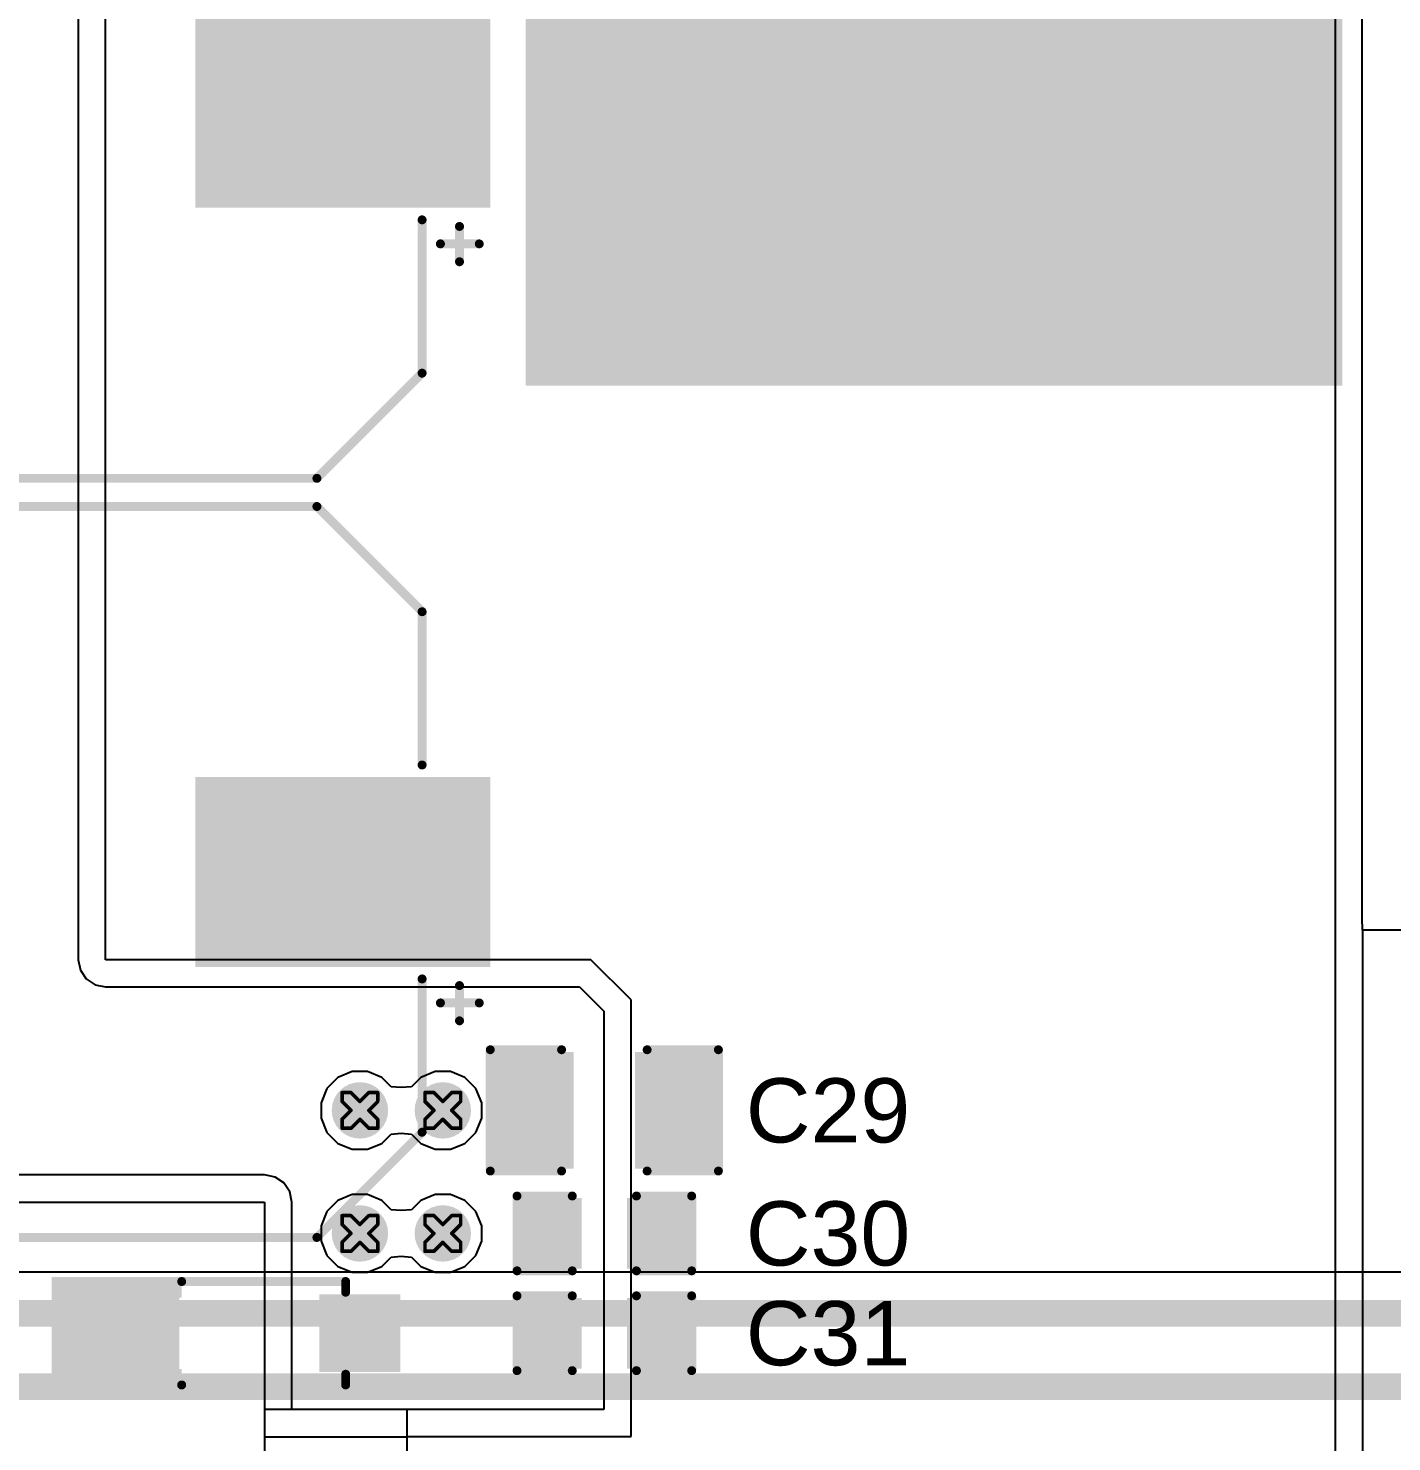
# Model space of a CAD drawing. Header units: inches. Extents: x 0 to 5379, y 0 to 5429.
# Drawn here: x 90.61 to 110.04, y 30.15 to 50.29 of the extents above; entities that cross this region are included whole.
import ezdxf

# ---------------------------------------------------------------- set-up
doc = ezdxf.new("R2010")
doc.units = ezdxf.units.IN
for name, color, linetype in [('Bottom Layer', 5, 'Continuous'), ('Bottom Solder', 6, 'Continuous'), ('Drill Drawing', 1, 'Continuous'), ('GND01', 16, 'Continuous'), ('GND02', 76, 'Continuous'), ('PWR', 156, 'Continuous'), ('SIG 01', 90, 'Continuous'), ('Top Layer', 1, 'Continuous'), ('Top Overlay', 2, 'Continuous'), ('Top Paste', 8, 'Continuous'), ('Top Solder', 216, 'Continuous'), ('Via Holes', 16, 'Continuous')]:
    doc.layers.add(name, color=color, linetype=linetype)
doc.styles.add('Arial', font='', dxfattribs={"height": 0.2})
doc.styles.get('Arial').set_extended_font_data('Arial')

# ---------------------------------------------------------------- blocks, each defined once
blk = doc.blocks.new('UCD_220_F_10__D___44')
at = {"layer": 'Top Layer'}
for points in [[(-6, 1.25), (-2, 1.25), (-2, -1.25), (-6, -1.25)], [(2, 1.25), (6, 1.25), (6, -1.25), (2, -1.25)]]:
    blk.add_hatch(color=1, dxfattribs=at).paths.add_polyline_path(points)
at = {"layer": 'Top Paste'}
for points in [[(-6, 1.25), (-2, 1.25), (-2, -1.25), (-6, -1.25)], [(2, 1.25), (6, 1.25), (6, -1.25), (2, -1.25)]]:
    blk.add_hatch(color=8, dxfattribs=at).paths.add_polyline_path(points)
at = {"layer": 'Top Solder'}
for points in [[(-6.102, 1.352), (-1.898, 1.352), (-1.898, -1.352), (-6.102, -1.352)], [(1.898, 1.352), (6.102, 1.352), (6.102, -1.352), (1.898, -1.352)]]:
    blk.add_hatch(color=216, dxfattribs=at).paths.add_polyline_path(points)
at = {"layer": 'Top Overlay'}
for points in [[(-3.632, 5.207, 0.127, 0.127, 0), (-5.131, 3.708, 0.127, 0.127, 0)], [(5.131, 5.207, 0.127, 0.127, 0), (-3.632, 5.207, 0.127, 0.127, 0)], [(5.131, 5.207, 0.127, 0.127, 0), (5.131, 1.499, 0.127, 0.127, 0)], [(-5.131, 3.708, 0.127, 0.127, 0), (-5.131, 1.524, 0.127, 0.127, 0)], [(-5.664, 2.121, 0.127, 0.127, 0), (-5.664, 1.618, 0.127, 0.127, 0)], [(-5.392, 1.866, 0.127, 0.127, 0), (-5.946, 1.866, 0.127, 0.127, 0)], [(-5.131, -1.524, 0.127, 0.127, 0), (-5.131, -3.708, 0.127, 0.127, 0)], [(5.131, -1.499, 0.127, 0.127, 0), (5.131, -5.207, 0.127, 0.127, 0)], [(-3.632, -5.207, 0.127, 0.127, 0), (-5.131, -3.708, 0.127, 0.127, 0)], [(5.131, -5.207, 0.127, 0.127, 0), (-3.632, -5.207, 0.127, 0.127, 0)]]:
    blk.add_lwpolyline(points, format="xyseb", dxfattribs=at)
for points in [[(-3.664, 5.207, 0.0635, 0.0635, 1), (-3.6, 5.207, 0.0635, 0.0635, 1)], [(-3.664, 5.207, 0.0635, 0.0635, 1), (-3.6, 5.207, 0.0635, 0.0635, 1)], [(5.099, 5.207, 0.0635, 0.0635, 1), (5.163, 5.207, 0.0635, 0.0635, 1)], [(5.099, 5.207, 0.0635, 0.0635, 1), (5.163, 5.207, 0.0635, 0.0635, 1)], [(-5.163, 3.708, 0.0635, 0.0635, 1), (-5.099, 3.708, 0.0635, 0.0635, 1)], [(-5.163, 3.708, 0.0635, 0.0635, 1), (-5.099, 3.708, 0.0635, 0.0635, 1)], [(-5.696, 2.121, 0.0635, 0.0635, 1), (-5.632, 2.121, 0.0635, 0.0635, 1)], [(-5.977, 1.866, 0.0635, 0.0635, 1), (-5.914, 1.866, 0.0635, 0.0635, 1)], [(-5.424, 1.866, 0.0635, 0.0635, 1), (-5.36, 1.866, 0.0635, 0.0635, 1)], [(-5.696, 1.618, 0.0635, 0.0635, 1), (-5.632, 1.618, 0.0635, 0.0635, 1)], [(-5.163, 1.524, 0.0635, 0.0635, 1), (-5.099, 1.524, 0.0635, 0.0635, 1)], [(5.099, 1.499, 0.0635, 0.0635, 1), (5.163, 1.499, 0.0635, 0.0635, 1)], [(-5.163, -1.524, 0.0635, 0.0635, 1), (-5.099, -1.524, 0.0635, 0.0635, 1)], [(5.099, -1.499, 0.0635, 0.0635, 1), (5.163, -1.499, 0.0635, 0.0635, 1)], [(-5.163, -3.708, 0.0635, 0.0635, 1), (-5.099, -3.708, 0.0635, 0.0635, 1)], [(-5.163, -3.708, 0.0635, 0.0635, 1), (-5.099, -3.708, 0.0635, 0.0635, 1)], [(-3.664, -5.207, 0.0635, 0.0635, 1), (-3.6, -5.207, 0.0635, 0.0635, 1)], [(-3.664, -5.207, 0.0635, 0.0635, 1), (-3.6, -5.207, 0.0635, 0.0635, 1)], [(5.099, -5.207, 0.0635, 0.0635, 1), (5.163, -5.207, 0.0635, 0.0635, 1)], [(5.099, -5.207, 0.0635, 0.0635, 1), (5.163, -5.207, 0.0635, 0.0635, 1)]]:
    blk.add_lwpolyline(points, format="xyseb", close=True, dxfattribs=at)
blk = doc.blocks.new('SOD_123_45')
at = {"layer": 'Top Layer'}
for points in [[(-1.1, 0.45), (-1.1, -0.45), (-2.05, -0.45), (-2.05, 0.45)], [(2.05, 0.45), (2.05, -0.45), (1.1, -0.45), (1.1, 0.45)]]:
    blk.add_hatch(color=1, dxfattribs=at).paths.add_polyline_path(points)
at = {"layer": 'Top Overlay'}
for points in [[(0.965, 0.508), (2.819, 0.508), (2.819, 0.8), (0.965, 0.8)], [(2.12, -0.785), (2.819, -0.785), (2.819, 0.79), (2.12, 0.79)], [(0.965, -0.8), (2.819, -0.8), (2.819, -0.508), (0.965, -0.508)]]:
    blk.add_hatch(color=2, dxfattribs=at).paths.add_polyline_path(points)
at = {"layer": 'Top Paste'}
for points in [[(-1.1, 0.45), (-1.1, -0.45), (-2.05, -0.45), (-2.05, 0.45)], [(2.05, 0.45), (2.05, -0.45), (1.1, -0.45), (1.1, 0.45)]]:
    blk.add_hatch(color=8, dxfattribs=at).paths.add_polyline_path(points)
at = {"layer": 'Top Solder'}
for points in [[(-0.998, 0.552), (-0.998, -0.552), (-2.152, -0.552), (-2.152, 0.552)], [(2.152, 0.552), (2.152, -0.552), (0.998, -0.552), (0.998, 0.552)]]:
    blk.add_hatch(color=216, dxfattribs=at).paths.add_polyline_path(points)
at = {"layer": 'Top Overlay'}
for points in [[(-1.372, 0.737, 0.127, 0.127, 0), (-1.372, 0.584, 0.127, 0.127, 0)], [(0.965, 0.737, 0.127, 0.127, 0), (-1.372, 0.737, 0.127, 0.127, 0)], [(-1.372, -0.584, 0.127, 0.127, 0), (-1.372, -0.737, 0.127, 0.127, 0)], [(0.965, -0.737, 0.127, 0.127, 0), (-1.372, -0.737, 0.127, 0.127, 0)]]:
    blk.add_lwpolyline(points, format="xyseb", dxfattribs=at)
for points in [[(-1.403, 0.737, 0.0635, 0.0635, 1), (-1.34, 0.737, 0.0635, 0.0635, 1)], [(-1.403, 0.737, 0.0635, 0.0635, 1), (-1.34, 0.737, 0.0635, 0.0635, 1)], [(-1.403, 0.584, 0.0635, 0.0635, 1), (-1.34, 0.584, 0.0635, 0.0635, 1)], [(0.933, 0.737, 0.0635, 0.0635, 1), (0.997, 0.737, 0.0635, 0.0635, 1)], [(-1.403, -0.584, 0.0635, 0.0635, 1), (-1.34, -0.584, 0.0635, 0.0635, 1)], [(-1.403, -0.737, 0.0635, 0.0635, 1), (-1.34, -0.737, 0.0635, 0.0635, 1)], [(-1.403, -0.737, 0.0635, 0.0635, 1), (-1.34, -0.737, 0.0635, 0.0635, 1)], [(0.933, -0.737, 0.0635, 0.0635, 1), (0.997, -0.737, 0.0635, 0.0635, 1)]]:
    blk.add_lwpolyline(points, format="xyseb", close=True, dxfattribs=at)
blk = doc.blocks.new('TO_263_50')
at = {"layer": 'Top Layer'}
for points in [[(-5.715, 9.78), (5.715, 9.78), (5.715, 0.89), (-5.715, 0.89)], [(-3.58, -3.43), (-1.5, -3.43), (-1.5, -7.24), (-3.58, -7.24)], [(1.5, -3.43), (3.58, -3.43), (3.58, -7.24), (1.5, -7.24)]]:
    blk.add_hatch(color=1, dxfattribs=at).paths.add_polyline_path(points)
at = {"layer": 'Top Paste'}
for points in [[(-5.715, 9.78), (5.715, 9.78), (5.715, 0.89), (-5.715, 0.89)], [(-3.58, -3.43), (-1.5, -3.43), (-1.5, -7.24), (-3.58, -7.24)], [(1.5, -3.43), (3.58, -3.43), (3.58, -7.24), (1.5, -7.24)]]:
    blk.add_hatch(color=8, dxfattribs=at).paths.add_polyline_path(points)
at = {"layer": 'Top Solder'}
for points in [[(-5.817, 9.882), (5.817, 9.882), (5.817, 0.788), (-5.817, 0.788)], [(-3.682, -3.328), (-1.398, -3.328), (-1.398, -7.342), (-3.682, -7.342)], [(1.398, -3.328), (3.682, -3.328), (3.682, -7.342), (1.398, -7.342)]]:
    blk.add_hatch(color=216, dxfattribs=at).paths.add_polyline_path(points)
at = {"layer": 'Top Overlay'}
for points in [[(-5.207, 0.508, 0.254, 0.254, 0), (-5.207, -1.626, 0.254, 0.254, 0)], [(5.105, 0.508, 0.254, 0.254, 0), (5.105, -1.626, 0.254, 0.254, 0)], [(5.105, -1.626, 0.254, 0.254, 0), (-5.207, -1.626, 0.254, 0.254, 0)], [(-3.835, -5.334, 0.254, 0.254, 0), (-3.962, -5.207, 0.254, 0.254, 0)], [(-3.962, -5.207, 0.254, 0.254, 0), (-3.962, -5.461, 0.254, 0.254, 0)], [(-3.835, -5.334, 0.254, 0.254, 0), (-3.962, -5.461, 0.254, 0.254, 0)]]:
    blk.add_lwpolyline(points, format="xyseb", dxfattribs=at)
for points in [[(-5.27, 0.508, 0.127, 0.127, 1), (-5.144, 0.508, 0.127, 0.127, 1)], [(5.042, 0.508, 0.127, 0.127, 1), (5.169, 0.508, 0.127, 0.127, 1)], [(-5.27, -1.626, 0.127, 0.127, 1), (-5.144, -1.626, 0.127, 0.127, 1)], [(-5.27, -1.626, 0.127, 0.127, 1), (-5.144, -1.626, 0.127, 0.127, 1)], [(5.042, -1.626, 0.127, 0.127, 1), (5.169, -1.626, 0.127, 0.127, 1)], [(5.042, -1.626, 0.127, 0.127, 1), (5.169, -1.626, 0.127, 0.127, 1)], [(-4.026, -5.207, 0.127, 0.127, 1), (-3.899, -5.207, 0.127, 0.127, 1)], [(-4.026, -5.207, 0.127, 0.127, 1), (-3.899, -5.207, 0.127, 0.127, 1)], [(-3.899, -5.334, 0.127, 0.127, 1), (-3.772, -5.334, 0.127, 0.127, 1)], [(-3.899, -5.334, 0.127, 0.127, 1), (-3.772, -5.334, 0.127, 0.127, 1)], [(-4.026, -5.461, 0.127, 0.127, 1), (-3.899, -5.461, 0.127, 0.127, 1)], [(-4.026, -5.461, 0.127, 0.127, 1), (-3.899, -5.461, 0.127, 0.127, 1)]]:
    blk.add_lwpolyline(points, format="xyseb", close=True, dxfattribs=at)
blk = doc.blocks.new('C___0603_54')
at = {"layer": 'Top Layer'}
for points in [[(-0.381, 0.445), (-0.381, -0.445), (-1.143, -0.445), (-1.143, 0.445)], [(1.143, 0.445), (1.143, -0.445), (0.381, -0.445), (0.381, 0.445)]]:
    blk.add_hatch(color=1, dxfattribs=at).paths.add_polyline_path(points)
at = {"layer": 'Top Paste'}
for points in [[(-0.381, 0.445), (-0.381, -0.445), (-1.143, -0.445), (-1.143, 0.445)], [(1.143, 0.445), (1.143, -0.445), (0.381, -0.445), (0.381, 0.445)]]:
    blk.add_hatch(color=8, dxfattribs=at).paths.add_polyline_path(points)
at = {"layer": 'Top Solder'}
for points in [[(-0.321, 0.504), (-0.321, -0.504), (-1.203, -0.504), (-1.203, 0.504)], [(1.203, 0.504), (1.203, -0.504), (0.321, -0.504), (0.321, 0.504)]]:
    blk.add_hatch(color=216, dxfattribs=at).paths.add_polyline_path(points)
at = {"layer": 'Top Overlay'}
for points in [[(-1.245, -0.533, 0.127, 0.127, 0), (-1.245, 0.533, 0.127, 0.127, 0)], [(-1.245, 0.533, 0.127, 0.127, 0), (-0.457, 0.533, 0.127, 0.127, 0)], [(0.457, 0.533, 0.127, 0.127, 0), (1.245, 0.533, 0.127, 0.127, 0)], [(1.245, -0.533, 0.127, 0.127, 0), (1.245, 0.533, 0.127, 0.127, 0)], [(-1.245, -0.533, 0.127, 0.127, 0), (-0.457, -0.533, 0.127, 0.127, 0)], [(0.457, -0.533, 0.127, 0.127, 0), (1.245, -0.533, 0.127, 0.127, 0)]]:
    blk.add_lwpolyline(points, format="xyseb", dxfattribs=at)
for points in [[(-1.276, 0.533, 0.0635, 0.0635, 1), (-1.213, 0.533, 0.0635, 0.0635, 1)], [(-1.276, 0.533, 0.0635, 0.0635, 1), (-1.213, 0.533, 0.0635, 0.0635, 1)], [(-0.489, 0.533, 0.0635, 0.0635, 1), (-0.425, 0.533, 0.0635, 0.0635, 1)], [(0.425, 0.533, 0.0635, 0.0635, 1), (0.489, 0.533, 0.0635, 0.0635, 1)], [(1.213, 0.533, 0.0635, 0.0635, 1), (1.276, 0.533, 0.0635, 0.0635, 1)], [(1.213, 0.533, 0.0635, 0.0635, 1), (1.276, 0.533, 0.0635, 0.0635, 1)], [(-1.276, -0.533, 0.0635, 0.0635, 1), (-1.213, -0.533, 0.0635, 0.0635, 1)], [(-1.276, -0.533, 0.0635, 0.0635, 1), (-1.213, -0.533, 0.0635, 0.0635, 1)], [(-0.489, -0.533, 0.0635, 0.0635, 1), (-0.425, -0.533, 0.0635, 0.0635, 1)], [(0.425, -0.533, 0.0635, 0.0635, 1), (0.489, -0.533, 0.0635, 0.0635, 1)], [(1.213, -0.533, 0.0635, 0.0635, 1), (1.276, -0.533, 0.0635, 0.0635, 1)], [(1.213, -0.533, 0.0635, 0.0635, 1), (1.276, -0.533, 0.0635, 0.0635, 1)]]:
    blk.add_lwpolyline(points, format="xyseb", close=True, dxfattribs=at)
blk = doc.blocks.new('C___0603_55')
at = {"layer": 'Top Layer'}
for points in [[(-0.381, 0.445), (-0.381, -0.445), (-1.143, -0.445), (-1.143, 0.445)], [(1.143, 0.445), (1.143, -0.445), (0.381, -0.445), (0.381, 0.445)]]:
    blk.add_hatch(color=1, dxfattribs=at).paths.add_polyline_path(points)
at = {"layer": 'Top Paste'}
for points in [[(-0.381, 0.445), (-0.381, -0.445), (-1.143, -0.445), (-1.143, 0.445)], [(1.143, 0.445), (1.143, -0.445), (0.381, -0.445), (0.381, 0.445)]]:
    blk.add_hatch(color=8, dxfattribs=at).paths.add_polyline_path(points)
at = {"layer": 'Top Solder'}
for points in [[(-0.321, 0.504), (-0.321, -0.504), (-1.203, -0.504), (-1.203, 0.504)], [(1.203, 0.504), (1.203, -0.504), (0.321, -0.504), (0.321, 0.504)]]:
    blk.add_hatch(color=216, dxfattribs=at).paths.add_polyline_path(points)
at = {"layer": 'Top Overlay'}
for points in [[(-1.245, -0.533, 0.127, 0.127, 0), (-1.245, 0.533, 0.127, 0.127, 0)], [(-1.245, 0.533, 0.127, 0.127, 0), (-0.457, 0.533, 0.127, 0.127, 0)], [(0.457, 0.533, 0.127, 0.127, 0), (1.245, 0.533, 0.127, 0.127, 0)], [(1.245, -0.533, 0.127, 0.127, 0), (1.245, 0.533, 0.127, 0.127, 0)], [(-1.245, -0.533, 0.127, 0.127, 0), (-0.457, -0.533, 0.127, 0.127, 0)], [(0.457, -0.533, 0.127, 0.127, 0), (1.245, -0.533, 0.127, 0.127, 0)]]:
    blk.add_lwpolyline(points, format="xyseb", dxfattribs=at)
for points in [[(-1.276, 0.533, 0.0635, 0.0635, 1), (-1.213, 0.533, 0.0635, 0.0635, 1)], [(-1.276, 0.533, 0.0635, 0.0635, 1), (-1.213, 0.533, 0.0635, 0.0635, 1)], [(-0.489, 0.533, 0.0635, 0.0635, 1), (-0.425, 0.533, 0.0635, 0.0635, 1)], [(0.425, 0.533, 0.0635, 0.0635, 1), (0.489, 0.533, 0.0635, 0.0635, 1)], [(1.213, 0.533, 0.0635, 0.0635, 1), (1.276, 0.533, 0.0635, 0.0635, 1)], [(1.213, 0.533, 0.0635, 0.0635, 1), (1.276, 0.533, 0.0635, 0.0635, 1)], [(-1.276, -0.533, 0.0635, 0.0635, 1), (-1.213, -0.533, 0.0635, 0.0635, 1)], [(-1.276, -0.533, 0.0635, 0.0635, 1), (-1.213, -0.533, 0.0635, 0.0635, 1)], [(-0.489, -0.533, 0.0635, 0.0635, 1), (-0.425, -0.533, 0.0635, 0.0635, 1)], [(0.425, -0.533, 0.0635, 0.0635, 1), (0.489, -0.533, 0.0635, 0.0635, 1)], [(1.213, -0.533, 0.0635, 0.0635, 1), (1.276, -0.533, 0.0635, 0.0635, 1)], [(1.213, -0.533, 0.0635, 0.0635, 1), (1.276, -0.533, 0.0635, 0.0635, 1)]]:
    blk.add_lwpolyline(points, format="xyseb", close=True, dxfattribs=at)
blk = doc.blocks.new('C___0805_56')
at = {"layer": 'Top Layer'}
for points in [[(-1.524, 0.762), (-0.508, 0.762), (-0.508, -0.762), (-1.524, -0.762)], [(0.508, 0.762), (1.524, 0.762), (1.524, -0.762), (0.508, -0.762)]]:
    blk.add_hatch(color=1, dxfattribs=at).paths.add_polyline_path(points)
at = {"layer": 'Top Paste'}
for points in [[(-1.524, 0.762), (-0.508, 0.762), (-0.508, -0.762), (-1.524, -0.762)], [(0.508, 0.762), (1.524, 0.762), (1.524, -0.762), (0.508, -0.762)]]:
    blk.add_hatch(color=8, dxfattribs=at).paths.add_polyline_path(points)
at = {"layer": 'Top Solder'}
for points in [[(-1.594, 0.832), (-0.438, 0.832), (-0.438, -0.832), (-1.594, -0.832)], [(0.438, 0.832), (1.594, 0.832), (1.594, -0.832), (0.438, -0.832)]]:
    blk.add_hatch(color=216, dxfattribs=at).paths.add_polyline_path(points)
at = {"layer": 'Top Overlay'}
for points in [[(-1.626, 0.864, 0.127, 0.127, 0), (-0.61, 0.864, 0.127, 0.127, 0)], [(-1.626, -0.864, 0.127, 0.127, 0), (-1.626, 0.864, 0.127, 0.127, 0)], [(0.61, 0.864, 0.127, 0.127, 0), (1.626, 0.864, 0.127, 0.127, 0)], [(1.626, -0.864, 0.127, 0.127, 0), (1.626, 0.864, 0.127, 0.127, 0)], [(-1.626, -0.864, 0.127, 0.127, 0), (-0.61, -0.864, 0.127, 0.127, 0)], [(0.61, -0.864, 0.127, 0.127, 0), (1.626, -0.864, 0.127, 0.127, 0)]]:
    blk.add_lwpolyline(points, format="xyseb", dxfattribs=at)
for points in [[(-1.657, 0.864, 0.0635, 0.0635, 1), (-1.594, 0.864, 0.0635, 0.0635, 1)], [(-1.657, 0.864, 0.0635, 0.0635, 1), (-1.594, 0.864, 0.0635, 0.0635, 1)], [(-0.641, 0.864, 0.0635, 0.0635, 1), (-0.578, 0.864, 0.0635, 0.0635, 1)], [(0.578, 0.864, 0.0635, 0.0635, 1), (0.641, 0.864, 0.0635, 0.0635, 1)], [(1.594, 0.864, 0.0635, 0.0635, 1), (1.657, 0.864, 0.0635, 0.0635, 1)], [(1.594, 0.864, 0.0635, 0.0635, 1), (1.657, 0.864, 0.0635, 0.0635, 1)], [(-1.657, -0.864, 0.0635, 0.0635, 1), (-1.594, -0.864, 0.0635, 0.0635, 1)], [(-1.657, -0.864, 0.0635, 0.0635, 1), (-1.594, -0.864, 0.0635, 0.0635, 1)], [(-0.641, -0.864, 0.0635, 0.0635, 1), (-0.578, -0.864, 0.0635, 0.0635, 1)], [(0.578, -0.864, 0.0635, 0.0635, 1), (0.641, -0.864, 0.0635, 0.0635, 1)], [(1.594, -0.864, 0.0635, 0.0635, 1), (1.657, -0.864, 0.0635, 0.0635, 1)], [(1.594, -0.864, 0.0635, 0.0635, 1), (1.657, -0.864, 0.0635, 0.0635, 1)]]:
    blk.add_lwpolyline(points, format="xyseb", close=True, dxfattribs=at)
blk = doc.blocks.new('UCD_220_F_10__D___59')
at = {"layer": 'Top Layer'}
for points in [[(-6, 1.25), (-2, 1.25), (-2, -1.25), (-6, -1.25)], [(2, 1.25), (6, 1.25), (6, -1.25), (2, -1.25)]]:
    blk.add_hatch(color=1, dxfattribs=at).paths.add_polyline_path(points)
at = {"layer": 'Top Paste'}
for points in [[(-6, 1.25), (-2, 1.25), (-2, -1.25), (-6, -1.25)], [(2, 1.25), (6, 1.25), (6, -1.25), (2, -1.25)]]:
    blk.add_hatch(color=8, dxfattribs=at).paths.add_polyline_path(points)
at = {"layer": 'Top Solder'}
for points in [[(-6.102, 1.352), (-1.898, 1.352), (-1.898, -1.352), (-6.102, -1.352)], [(1.898, 1.352), (6.102, 1.352), (6.102, -1.352), (1.898, -1.352)]]:
    blk.add_hatch(color=216, dxfattribs=at).paths.add_polyline_path(points)
at = {"layer": 'Top Overlay'}
for points in [[(-3.632, 5.207, 0.127, 0.127, 0), (-5.131, 3.708, 0.127, 0.127, 0)], [(5.131, 5.207, 0.127, 0.127, 0), (-3.632, 5.207, 0.127, 0.127, 0)], [(5.131, 5.207, 0.127, 0.127, 0), (5.131, 1.499, 0.127, 0.127, 0)], [(-5.131, 3.708, 0.127, 0.127, 0), (-5.131, 1.524, 0.127, 0.127, 0)], [(-5.664, 2.121, 0.127, 0.127, 0), (-5.664, 1.618, 0.127, 0.127, 0)], [(-5.392, 1.866, 0.127, 0.127, 0), (-5.946, 1.866, 0.127, 0.127, 0)], [(-5.131, -1.524, 0.127, 0.127, 0), (-5.131, -3.708, 0.127, 0.127, 0)], [(5.131, -1.499, 0.127, 0.127, 0), (5.131, -5.207, 0.127, 0.127, 0)], [(-3.632, -5.207, 0.127, 0.127, 0), (-5.131, -3.708, 0.127, 0.127, 0)], [(5.131, -5.207, 0.127, 0.127, 0), (-3.632, -5.207, 0.127, 0.127, 0)]]:
    blk.add_lwpolyline(points, format="xyseb", dxfattribs=at)
for points in [[(-3.664, 5.207, 0.0635, 0.0635, 1), (-3.6, 5.207, 0.0635, 0.0635, 1)], [(-3.664, 5.207, 0.0635, 0.0635, 1), (-3.6, 5.207, 0.0635, 0.0635, 1)], [(5.099, 5.207, 0.0635, 0.0635, 1), (5.163, 5.207, 0.0635, 0.0635, 1)], [(5.099, 5.207, 0.0635, 0.0635, 1), (5.163, 5.207, 0.0635, 0.0635, 1)], [(-5.163, 3.708, 0.0635, 0.0635, 1), (-5.099, 3.708, 0.0635, 0.0635, 1)], [(-5.163, 3.708, 0.0635, 0.0635, 1), (-5.099, 3.708, 0.0635, 0.0635, 1)], [(-5.696, 2.121, 0.0635, 0.0635, 1), (-5.632, 2.121, 0.0635, 0.0635, 1)], [(-5.977, 1.866, 0.0635, 0.0635, 1), (-5.914, 1.866, 0.0635, 0.0635, 1)], [(-5.424, 1.866, 0.0635, 0.0635, 1), (-5.36, 1.866, 0.0635, 0.0635, 1)], [(-5.696, 1.618, 0.0635, 0.0635, 1), (-5.632, 1.618, 0.0635, 0.0635, 1)], [(-5.163, 1.524, 0.0635, 0.0635, 1), (-5.099, 1.524, 0.0635, 0.0635, 1)], [(5.099, 1.499, 0.0635, 0.0635, 1), (5.163, 1.499, 0.0635, 0.0635, 1)], [(-5.163, -1.524, 0.0635, 0.0635, 1), (-5.099, -1.524, 0.0635, 0.0635, 1)], [(5.099, -1.499, 0.0635, 0.0635, 1), (5.163, -1.499, 0.0635, 0.0635, 1)], [(-5.163, -3.708, 0.0635, 0.0635, 1), (-5.099, -3.708, 0.0635, 0.0635, 1)], [(-5.163, -3.708, 0.0635, 0.0635, 1), (-5.099, -3.708, 0.0635, 0.0635, 1)], [(-3.664, -5.207, 0.0635, 0.0635, 1), (-3.6, -5.207, 0.0635, 0.0635, 1)], [(-3.664, -5.207, 0.0635, 0.0635, 1), (-3.6, -5.207, 0.0635, 0.0635, 1)], [(5.099, -5.207, 0.0635, 0.0635, 1), (5.163, -5.207, 0.0635, 0.0635, 1)], [(5.099, -5.207, 0.0635, 0.0635, 1), (5.163, -5.207, 0.0635, 0.0635, 1)]]:
    blk.add_lwpolyline(points, format="xyseb", close=True, dxfattribs=at)

msp = doc.modelspace()

# ---------------------------------------------------------------- hatches: boundary and pattern name
at = {"layer": 'Bottom Layer'}
h = msp.add_hatch(color=5, dxfattribs=at)
edge = h.paths.add_edge_path()
edge.add_arc((95.339, 34.874), 0.3, 0, 360)
h = msp.add_hatch(color=5, dxfattribs=at)
edge = h.paths.add_edge_path()
edge.add_arc((96.52, 34.874), 0.3, 0, 360)
h = msp.add_hatch(color=5, dxfattribs=at)
edge = h.paths.add_edge_path()
edge.add_arc((95.339, 33.121), 0.3, 0, 360)
h = msp.add_hatch(color=5, dxfattribs=at)
edge = h.paths.add_edge_path()
edge.add_arc((96.52, 33.121), 0.3, 0, 360)
at = {"layer": 'Bottom Solder'}
h = msp.add_hatch(color=6, dxfattribs=at)
edge = h.paths.add_edge_path()
edge.add_arc((95.339, 34.874), 0.402, 0, 360)
h = msp.add_hatch(color=6, dxfattribs=at)
edge = h.paths.add_edge_path()
edge.add_arc((96.52, 34.874), 0.402, 0, 360)
h = msp.add_hatch(color=6, dxfattribs=at)
edge = h.paths.add_edge_path()
edge.add_arc((95.339, 33.121), 0.402, 0, 360)
h = msp.add_hatch(color=6, dxfattribs=at)
edge = h.paths.add_edge_path()
edge.add_arc((96.52, 33.121), 0.402, 0, 360)
at = {"layer": 'GND01'}
h = msp.add_hatch(color=16, dxfattribs=at)
edge = h.paths.add_edge_path()
edge.add_arc((95.339, 34.874), 0.3, 0, 360)
h = msp.add_hatch(color=16, dxfattribs=at)
edge = h.paths.add_edge_path()
edge.add_arc((96.52, 34.874), 0.3, 0, 360)
h = msp.add_hatch(color=16, dxfattribs=at)
edge = h.paths.add_edge_path()
edge.add_arc((95.339, 33.121), 0.3, 0, 360)
h = msp.add_hatch(color=16, dxfattribs=at)
edge = h.paths.add_edge_path()
edge.add_arc((96.52, 33.121), 0.3, 0, 360)
at = {"layer": 'GND02'}
h = msp.add_hatch(color=76, dxfattribs=at)
edge = h.paths.add_edge_path()
edge.add_arc((95.339, 34.874), 0.3, 0, 360)
h = msp.add_hatch(color=76, dxfattribs=at)
edge = h.paths.add_edge_path()
edge.add_arc((96.52, 34.874), 0.3, 0, 360)
h = msp.add_hatch(color=76, dxfattribs=at)
edge = h.paths.add_edge_path()
edge.add_arc((95.339, 33.121), 0.3, 0, 360)
h = msp.add_hatch(color=76, dxfattribs=at)
edge = h.paths.add_edge_path()
edge.add_arc((96.52, 33.121), 0.3, 0, 360)
at = {"layer": 'PWR'}
h = msp.add_hatch(color=156, dxfattribs=at)
edge = h.paths.add_edge_path()
edge.add_arc((95.339, 34.874), 0.3, 0, 360)
h = msp.add_hatch(color=156, dxfattribs=at)
edge = h.paths.add_edge_path()
edge.add_arc((96.52, 34.874), 0.3, 0, 360)
h = msp.add_hatch(color=156, dxfattribs=at)
edge = h.paths.add_edge_path()
edge.add_arc((95.339, 33.121), 0.3, 0, 360)
h = msp.add_hatch(color=156, dxfattribs=at)
edge = h.paths.add_edge_path()
edge.add_arc((96.52, 33.121), 0.3, 0, 360)
at = {"layer": 'SIG 01'}
h = msp.add_hatch(color=90, dxfattribs=at)
edge = h.paths.add_edge_path()
edge.add_arc((95.339, 34.874), 0.3, 0, 360)
h = msp.add_hatch(color=90, dxfattribs=at)
edge = h.paths.add_edge_path()
edge.add_arc((96.52, 34.874), 0.3, 0, 360)
h = msp.add_hatch(color=90, dxfattribs=at)
edge = h.paths.add_edge_path()
edge.add_arc((95.339, 33.121), 0.3, 0, 360)
h = msp.add_hatch(color=90, dxfattribs=at)
edge = h.paths.add_edge_path()
edge.add_arc((96.52, 33.121), 0.3, 0, 360)
at = {"layer": 'Top Layer'}
h = msp.add_hatch(color=1, dxfattribs=at)
edge = h.paths.add_edge_path()
edge.add_arc((95.339, 34.874), 0.3, 0, 360)
h = msp.add_hatch(color=1, dxfattribs=at)
edge = h.paths.add_edge_path()
edge.add_arc((96.52, 34.874), 0.3, 0, 360)
h = msp.add_hatch(color=1, dxfattribs=at)
edge = h.paths.add_edge_path()
edge.add_arc((95.339, 33.121), 0.3, 0, 360)
h = msp.add_hatch(color=1, dxfattribs=at)
edge = h.paths.add_edge_path()
edge.add_arc((96.52, 33.121), 0.3, 0, 360)
at = {"layer": 'Top Solder'}
h = msp.add_hatch(color=216, dxfattribs=at)
edge = h.paths.add_edge_path()
edge.add_arc((95.339, 34.874), 0.402, 0, 360)
h = msp.add_hatch(color=216, dxfattribs=at)
edge = h.paths.add_edge_path()
edge.add_arc((96.52, 34.874), 0.402, 0, 360)
h = msp.add_hatch(color=216, dxfattribs=at)
edge = h.paths.add_edge_path()
edge.add_arc((95.339, 33.121), 0.402, 0, 360)
h = msp.add_hatch(color=216, dxfattribs=at)
edge = h.paths.add_edge_path()
edge.add_arc((96.52, 33.121), 0.402, 0, 360)
at = {"layer": 'Via Holes'}
h = msp.add_hatch(color=7, dxfattribs=at)
edge = h.paths.add_edge_path()
edge.add_arc((95.339, 34.874), 0.15, 0, 360)
h = msp.add_hatch(color=7, dxfattribs=at)
edge = h.paths.add_edge_path()
edge.add_arc((96.52, 34.874), 0.15, 0, 360)
h = msp.add_hatch(color=7, dxfattribs=at)
edge = h.paths.add_edge_path()
edge.add_arc((95.339, 33.121), 0.15, 0, 360)
h = msp.add_hatch(color=7, dxfattribs=at)
edge = h.paths.add_edge_path()
edge.add_arc((96.52, 33.121), 0.15, 0, 360)

# ---------------------------------------------------------------- linework, layer by layer
at = {"layer": 'Drill Drawing'}
for points in [[(95.085, 35.001, 0.0508, 0.0508, 0), (95.085, 35.128, 0.0508, 0.0508, 0)], [(95.085, 35.128, 0.0508, 0.0508, 0), (95.212, 35.128, 0.0508, 0.0508, 0)], [(95.212, 35.128, 0.0508, 0.0508, 0), (95.339, 35.001, 0.0508, 0.0508, 0)], [(95.339, 35.001, 0.0508, 0.0508, 0), (95.466, 35.128, 0.0508, 0.0508, 0)], [(95.466, 35.128, 0.0508, 0.0508, 0), (95.593, 35.128, 0.0508, 0.0508, 0)], [(95.593, 35.001, 0.0508, 0.0508, 0), (95.593, 35.128, 0.0508, 0.0508, 0)], [(96.266, 35.001, 0.0508, 0.0508, 0), (96.266, 35.128, 0.0508, 0.0508, 0)], [(96.266, 35.128, 0.0508, 0.0508, 0), (96.393, 35.128, 0.0508, 0.0508, 0)], [(96.393, 35.128, 0.0508, 0.0508, 0), (96.52, 35.001, 0.0508, 0.0508, 0)], [(96.52, 35.001, 0.0508, 0.0508, 0), (96.647, 35.128, 0.0508, 0.0508, 0)], [(96.647, 35.128, 0.0508, 0.0508, 0), (96.774, 35.128, 0.0508, 0.0508, 0)], [(96.774, 35.001, 0.0508, 0.0508, 0), (96.774, 35.128, 0.0508, 0.0508, 0)], [(95.085, 35.001, 0.0508, 0.0508, 0), (95.212, 34.874, 0.0508, 0.0508, 0)], [(95.085, 34.747, 0.0508, 0.0508, 0), (95.212, 34.874, 0.0508, 0.0508, 0)], [(95.466, 34.874, 0.0508, 0.0508, 0), (95.593, 35.001, 0.0508, 0.0508, 0)], [(95.466, 34.874, 0.0508, 0.0508, 0), (95.593, 34.747, 0.0508, 0.0508, 0)], [(96.266, 35.001, 0.0508, 0.0508, 0), (96.393, 34.874, 0.0508, 0.0508, 0)], [(96.266, 34.747, 0.0508, 0.0508, 0), (96.393, 34.874, 0.0508, 0.0508, 0)], [(96.647, 34.874, 0.0508, 0.0508, 0), (96.774, 35.001, 0.0508, 0.0508, 0)], [(96.647, 34.874, 0.0508, 0.0508, 0), (96.774, 34.747, 0.0508, 0.0508, 0)], [(95.085, 34.62, 0.0508, 0.0508, 0), (95.085, 34.747, 0.0508, 0.0508, 0)], [(95.085, 34.62, 0.0508, 0.0508, 0), (95.212, 34.62, 0.0508, 0.0508, 0)], [(95.212, 34.62, 0.0508, 0.0508, 0), (95.339, 34.747, 0.0508, 0.0508, 0)], [(95.339, 34.747, 0.0508, 0.0508, 0), (95.466, 34.62, 0.0508, 0.0508, 0)], [(95.466, 34.62, 0.0508, 0.0508, 0), (95.593, 34.62, 0.0508, 0.0508, 0)], [(95.593, 34.62, 0.0508, 0.0508, 0), (95.593, 34.747, 0.0508, 0.0508, 0)], [(96.266, 34.62, 0.0508, 0.0508, 0), (96.266, 34.747, 0.0508, 0.0508, 0)], [(96.266, 34.62, 0.0508, 0.0508, 0), (96.393, 34.62, 0.0508, 0.0508, 0)], [(96.393, 34.62, 0.0508, 0.0508, 0), (96.52, 34.747, 0.0508, 0.0508, 0)], [(96.52, 34.747, 0.0508, 0.0508, 0), (96.647, 34.62, 0.0508, 0.0508, 0)], [(96.647, 34.62, 0.0508, 0.0508, 0), (96.774, 34.62, 0.0508, 0.0508, 0)], [(96.774, 34.62, 0.0508, 0.0508, 0), (96.774, 34.747, 0.0508, 0.0508, 0)], [(95.085, 33.248, 0.0508, 0.0508, 0), (95.085, 33.375, 0.0508, 0.0508, 0)], [(95.085, 33.375, 0.0508, 0.0508, 0), (95.212, 33.375, 0.0508, 0.0508, 0)], [(95.085, 33.248, 0.0508, 0.0508, 0), (95.212, 33.121, 0.0508, 0.0508, 0)], [(95.212, 33.375, 0.0508, 0.0508, 0), (95.339, 33.248, 0.0508, 0.0508, 0)], [(95.339, 33.248, 0.0508, 0.0508, 0), (95.466, 33.375, 0.0508, 0.0508, 0)], [(95.466, 33.375, 0.0508, 0.0508, 0), (95.593, 33.375, 0.0508, 0.0508, 0)], [(95.466, 33.121, 0.0508, 0.0508, 0), (95.593, 33.248, 0.0508, 0.0508, 0)], [(95.593, 33.248, 0.0508, 0.0508, 0), (95.593, 33.375, 0.0508, 0.0508, 0)], [(96.266, 33.248, 0.0508, 0.0508, 0), (96.266, 33.375, 0.0508, 0.0508, 0)], [(96.266, 33.375, 0.0508, 0.0508, 0), (96.393, 33.375, 0.0508, 0.0508, 0)], [(96.266, 33.248, 0.0508, 0.0508, 0), (96.393, 33.121, 0.0508, 0.0508, 0)], [(96.393, 33.375, 0.0508, 0.0508, 0), (96.52, 33.248, 0.0508, 0.0508, 0)], [(96.52, 33.248, 0.0508, 0.0508, 0), (96.647, 33.375, 0.0508, 0.0508, 0)], [(96.647, 33.375, 0.0508, 0.0508, 0), (96.774, 33.375, 0.0508, 0.0508, 0)], [(96.647, 33.121, 0.0508, 0.0508, 0), (96.774, 33.248, 0.0508, 0.0508, 0)], [(96.774, 33.248, 0.0508, 0.0508, 0), (96.774, 33.375, 0.0508, 0.0508, 0)], [(95.085, 32.994, 0.0508, 0.0508, 0), (95.212, 33.121, 0.0508, 0.0508, 0)], [(95.466, 33.121, 0.0508, 0.0508, 0), (95.593, 32.994, 0.0508, 0.0508, 0)], [(96.266, 32.994, 0.0508, 0.0508, 0), (96.393, 33.121, 0.0508, 0.0508, 0)], [(96.647, 33.121, 0.0508, 0.0508, 0), (96.774, 32.994, 0.0508, 0.0508, 0)], [(95.085, 32.867, 0.0508, 0.0508, 0), (95.085, 32.994, 0.0508, 0.0508, 0)], [(95.085, 32.867, 0.0508, 0.0508, 0), (95.212, 32.867, 0.0508, 0.0508, 0)], [(95.212, 32.867, 0.0508, 0.0508, 0), (95.339, 32.994, 0.0508, 0.0508, 0)], [(95.339, 32.994, 0.0508, 0.0508, 0), (95.466, 32.867, 0.0508, 0.0508, 0)], [(95.466, 32.867, 0.0508, 0.0508, 0), (95.593, 32.867, 0.0508, 0.0508, 0)], [(95.593, 32.867, 0.0508, 0.0508, 0), (95.593, 32.994, 0.0508, 0.0508, 0)], [(96.266, 32.867, 0.0508, 0.0508, 0), (96.266, 32.994, 0.0508, 0.0508, 0)], [(96.266, 32.867, 0.0508, 0.0508, 0), (96.393, 32.867, 0.0508, 0.0508, 0)], [(96.393, 32.867, 0.0508, 0.0508, 0), (96.52, 32.994, 0.0508, 0.0508, 0)], [(96.52, 32.994, 0.0508, 0.0508, 0), (96.647, 32.867, 0.0508, 0.0508, 0)], [(96.647, 32.867, 0.0508, 0.0508, 0), (96.774, 32.867, 0.0508, 0.0508, 0)], [(96.774, 32.867, 0.0508, 0.0508, 0), (96.774, 32.994, 0.0508, 0.0508, 0)]]:
    msp.add_lwpolyline(points, format="xyseb", dxfattribs=at)
for points in [[(95.072, 35.128, 0.0254, 0.0254, 1), (95.097, 35.128, 0.0254, 0.0254, 1)], [(95.072, 35.128, 0.0254, 0.0254, 1), (95.097, 35.128, 0.0254, 0.0254, 1)], [(95.199, 35.128, 0.0254, 0.0254, 1), (95.224, 35.128, 0.0254, 0.0254, 1)], [(95.199, 35.128, 0.0254, 0.0254, 1), (95.224, 35.128, 0.0254, 0.0254, 1)], [(95.453, 35.128, 0.0254, 0.0254, 1), (95.478, 35.128, 0.0254, 0.0254, 1)], [(95.453, 35.128, 0.0254, 0.0254, 1), (95.478, 35.128, 0.0254, 0.0254, 1)], [(95.58, 35.128, 0.0254, 0.0254, 1), (95.605, 35.128, 0.0254, 0.0254, 1)], [(95.58, 35.128, 0.0254, 0.0254, 1), (95.605, 35.128, 0.0254, 0.0254, 1)], [(96.253, 35.128, 0.0254, 0.0254, 1), (96.279, 35.128, 0.0254, 0.0254, 1)], [(96.253, 35.128, 0.0254, 0.0254, 1), (96.279, 35.128, 0.0254, 0.0254, 1)], [(96.38, 35.128, 0.0254, 0.0254, 1), (96.406, 35.128, 0.0254, 0.0254, 1)], [(96.38, 35.128, 0.0254, 0.0254, 1), (96.406, 35.128, 0.0254, 0.0254, 1)], [(96.634, 35.128, 0.0254, 0.0254, 1), (96.66, 35.128, 0.0254, 0.0254, 1)], [(96.634, 35.128, 0.0254, 0.0254, 1), (96.66, 35.128, 0.0254, 0.0254, 1)], [(96.761, 35.128, 0.0254, 0.0254, 1), (96.787, 35.128, 0.0254, 0.0254, 1)], [(96.761, 35.128, 0.0254, 0.0254, 1), (96.787, 35.128, 0.0254, 0.0254, 1)], [(95.072, 35.001, 0.0254, 0.0254, 1), (95.097, 35.001, 0.0254, 0.0254, 1)], [(95.072, 35.001, 0.0254, 0.0254, 1), (95.097, 35.001, 0.0254, 0.0254, 1)], [(95.199, 34.874, 0.0254, 0.0254, 1), (95.224, 34.874, 0.0254, 0.0254, 1)], [(95.199, 34.874, 0.0254, 0.0254, 1), (95.224, 34.874, 0.0254, 0.0254, 1)], [(95.326, 35.001, 0.0254, 0.0254, 1), (95.351, 35.001, 0.0254, 0.0254, 1)], [(95.326, 35.001, 0.0254, 0.0254, 1), (95.351, 35.001, 0.0254, 0.0254, 1)], [(95.453, 34.874, 0.0254, 0.0254, 1), (95.478, 34.874, 0.0254, 0.0254, 1)], [(95.453, 34.874, 0.0254, 0.0254, 1), (95.478, 34.874, 0.0254, 0.0254, 1)], [(95.58, 35.001, 0.0254, 0.0254, 1), (95.605, 35.001, 0.0254, 0.0254, 1)], [(95.58, 35.001, 0.0254, 0.0254, 1), (95.605, 35.001, 0.0254, 0.0254, 1)], [(96.253, 35.001, 0.0254, 0.0254, 1), (96.279, 35.001, 0.0254, 0.0254, 1)], [(96.253, 35.001, 0.0254, 0.0254, 1), (96.279, 35.001, 0.0254, 0.0254, 1)], [(96.38, 34.874, 0.0254, 0.0254, 1), (96.406, 34.874, 0.0254, 0.0254, 1)], [(96.38, 34.874, 0.0254, 0.0254, 1), (96.406, 34.874, 0.0254, 0.0254, 1)], [(96.507, 35.001, 0.0254, 0.0254, 1), (96.533, 35.001, 0.0254, 0.0254, 1)], [(96.507, 35.001, 0.0254, 0.0254, 1), (96.533, 35.001, 0.0254, 0.0254, 1)], [(96.634, 34.874, 0.0254, 0.0254, 1), (96.66, 34.874, 0.0254, 0.0254, 1)], [(96.634, 34.874, 0.0254, 0.0254, 1), (96.66, 34.874, 0.0254, 0.0254, 1)], [(96.761, 35.001, 0.0254, 0.0254, 1), (96.787, 35.001, 0.0254, 0.0254, 1)], [(96.761, 35.001, 0.0254, 0.0254, 1), (96.787, 35.001, 0.0254, 0.0254, 1)], [(95.072, 34.747, 0.0254, 0.0254, 1), (95.097, 34.747, 0.0254, 0.0254, 1)], [(95.072, 34.747, 0.0254, 0.0254, 1), (95.097, 34.747, 0.0254, 0.0254, 1)], [(95.072, 34.62, 0.0254, 0.0254, 1), (95.097, 34.62, 0.0254, 0.0254, 1)], [(95.072, 34.62, 0.0254, 0.0254, 1), (95.097, 34.62, 0.0254, 0.0254, 1)], [(95.199, 34.62, 0.0254, 0.0254, 1), (95.224, 34.62, 0.0254, 0.0254, 1)], [(95.199, 34.62, 0.0254, 0.0254, 1), (95.224, 34.62, 0.0254, 0.0254, 1)], [(95.326, 34.747, 0.0254, 0.0254, 1), (95.351, 34.747, 0.0254, 0.0254, 1)], [(95.326, 34.747, 0.0254, 0.0254, 1), (95.351, 34.747, 0.0254, 0.0254, 1)], [(95.453, 34.62, 0.0254, 0.0254, 1), (95.478, 34.62, 0.0254, 0.0254, 1)], [(95.453, 34.62, 0.0254, 0.0254, 1), (95.478, 34.62, 0.0254, 0.0254, 1)], [(95.58, 34.747, 0.0254, 0.0254, 1), (95.605, 34.747, 0.0254, 0.0254, 1)], [(95.58, 34.747, 0.0254, 0.0254, 1), (95.605, 34.747, 0.0254, 0.0254, 1)], [(95.58, 34.62, 0.0254, 0.0254, 1), (95.605, 34.62, 0.0254, 0.0254, 1)], [(95.58, 34.62, 0.0254, 0.0254, 1), (95.605, 34.62, 0.0254, 0.0254, 1)], [(96.253, 34.747, 0.0254, 0.0254, 1), (96.279, 34.747, 0.0254, 0.0254, 1)], [(96.253, 34.747, 0.0254, 0.0254, 1), (96.279, 34.747, 0.0254, 0.0254, 1)], [(96.253, 34.62, 0.0254, 0.0254, 1), (96.279, 34.62, 0.0254, 0.0254, 1)], [(96.253, 34.62, 0.0254, 0.0254, 1), (96.279, 34.62, 0.0254, 0.0254, 1)], [(96.38, 34.62, 0.0254, 0.0254, 1), (96.406, 34.62, 0.0254, 0.0254, 1)], [(96.38, 34.62, 0.0254, 0.0254, 1), (96.406, 34.62, 0.0254, 0.0254, 1)], [(96.507, 34.747, 0.0254, 0.0254, 1), (96.533, 34.747, 0.0254, 0.0254, 1)], [(96.507, 34.747, 0.0254, 0.0254, 1), (96.533, 34.747, 0.0254, 0.0254, 1)], [(96.634, 34.62, 0.0254, 0.0254, 1), (96.66, 34.62, 0.0254, 0.0254, 1)], [(96.634, 34.62, 0.0254, 0.0254, 1), (96.66, 34.62, 0.0254, 0.0254, 1)], [(96.761, 34.747, 0.0254, 0.0254, 1), (96.787, 34.747, 0.0254, 0.0254, 1)], [(96.761, 34.747, 0.0254, 0.0254, 1), (96.787, 34.747, 0.0254, 0.0254, 1)], [(96.761, 34.62, 0.0254, 0.0254, 1), (96.787, 34.62, 0.0254, 0.0254, 1)], [(96.761, 34.62, 0.0254, 0.0254, 1), (96.787, 34.62, 0.0254, 0.0254, 1)], [(95.072, 33.375, 0.0254, 0.0254, 1), (95.097, 33.375, 0.0254, 0.0254, 1)], [(95.072, 33.375, 0.0254, 0.0254, 1), (95.097, 33.375, 0.0254, 0.0254, 1)], [(95.072, 33.248, 0.0254, 0.0254, 1), (95.097, 33.248, 0.0254, 0.0254, 1)], [(95.072, 33.248, 0.0254, 0.0254, 1), (95.097, 33.248, 0.0254, 0.0254, 1)], [(95.199, 33.375, 0.0254, 0.0254, 1), (95.224, 33.375, 0.0254, 0.0254, 1)], [(95.199, 33.375, 0.0254, 0.0254, 1), (95.224, 33.375, 0.0254, 0.0254, 1)], [(95.326, 33.248, 0.0254, 0.0254, 1), (95.351, 33.248, 0.0254, 0.0254, 1)], [(95.326, 33.248, 0.0254, 0.0254, 1), (95.351, 33.248, 0.0254, 0.0254, 1)], [(95.453, 33.375, 0.0254, 0.0254, 1), (95.478, 33.375, 0.0254, 0.0254, 1)], [(95.453, 33.375, 0.0254, 0.0254, 1), (95.478, 33.375, 0.0254, 0.0254, 1)], [(95.58, 33.375, 0.0254, 0.0254, 1), (95.605, 33.375, 0.0254, 0.0254, 1)], [(95.58, 33.375, 0.0254, 0.0254, 1), (95.605, 33.375, 0.0254, 0.0254, 1)], [(95.58, 33.248, 0.0254, 0.0254, 1), (95.605, 33.248, 0.0254, 0.0254, 1)], [(95.58, 33.248, 0.0254, 0.0254, 1), (95.605, 33.248, 0.0254, 0.0254, 1)], [(96.253, 33.375, 0.0254, 0.0254, 1), (96.279, 33.375, 0.0254, 0.0254, 1)], [(96.253, 33.375, 0.0254, 0.0254, 1), (96.279, 33.375, 0.0254, 0.0254, 1)], [(96.253, 33.248, 0.0254, 0.0254, 1), (96.279, 33.248, 0.0254, 0.0254, 1)], [(96.253, 33.248, 0.0254, 0.0254, 1), (96.279, 33.248, 0.0254, 0.0254, 1)], [(96.38, 33.375, 0.0254, 0.0254, 1), (96.406, 33.375, 0.0254, 0.0254, 1)], [(96.38, 33.375, 0.0254, 0.0254, 1), (96.406, 33.375, 0.0254, 0.0254, 1)], [(96.507, 33.248, 0.0254, 0.0254, 1), (96.533, 33.248, 0.0254, 0.0254, 1)], [(96.507, 33.248, 0.0254, 0.0254, 1), (96.533, 33.248, 0.0254, 0.0254, 1)], [(96.634, 33.375, 0.0254, 0.0254, 1), (96.66, 33.375, 0.0254, 0.0254, 1)], [(96.634, 33.375, 0.0254, 0.0254, 1), (96.66, 33.375, 0.0254, 0.0254, 1)], [(96.761, 33.375, 0.0254, 0.0254, 1), (96.787, 33.375, 0.0254, 0.0254, 1)], [(96.761, 33.375, 0.0254, 0.0254, 1), (96.787, 33.375, 0.0254, 0.0254, 1)], [(96.761, 33.248, 0.0254, 0.0254, 1), (96.787, 33.248, 0.0254, 0.0254, 1)], [(96.761, 33.248, 0.0254, 0.0254, 1), (96.787, 33.248, 0.0254, 0.0254, 1)], [(95.199, 33.121, 0.0254, 0.0254, 1), (95.224, 33.121, 0.0254, 0.0254, 1)], [(95.199, 33.121, 0.0254, 0.0254, 1), (95.224, 33.121, 0.0254, 0.0254, 1)], [(95.453, 33.121, 0.0254, 0.0254, 1), (95.478, 33.121, 0.0254, 0.0254, 1)], [(95.453, 33.121, 0.0254, 0.0254, 1), (95.478, 33.121, 0.0254, 0.0254, 1)], [(96.38, 33.121, 0.0254, 0.0254, 1), (96.406, 33.121, 0.0254, 0.0254, 1)], [(96.38, 33.121, 0.0254, 0.0254, 1), (96.406, 33.121, 0.0254, 0.0254, 1)], [(96.634, 33.121, 0.0254, 0.0254, 1), (96.66, 33.121, 0.0254, 0.0254, 1)], [(96.634, 33.121, 0.0254, 0.0254, 1), (96.66, 33.121, 0.0254, 0.0254, 1)], [(95.072, 32.994, 0.0254, 0.0254, 1), (95.097, 32.994, 0.0254, 0.0254, 1)], [(95.072, 32.994, 0.0254, 0.0254, 1), (95.097, 32.994, 0.0254, 0.0254, 1)], [(95.072, 32.867, 0.0254, 0.0254, 1), (95.097, 32.867, 0.0254, 0.0254, 1)], [(95.072, 32.867, 0.0254, 0.0254, 1), (95.097, 32.867, 0.0254, 0.0254, 1)], [(95.199, 32.867, 0.0254, 0.0254, 1), (95.224, 32.867, 0.0254, 0.0254, 1)], [(95.199, 32.867, 0.0254, 0.0254, 1), (95.224, 32.867, 0.0254, 0.0254, 1)], [(95.326, 32.994, 0.0254, 0.0254, 1), (95.351, 32.994, 0.0254, 0.0254, 1)], [(95.326, 32.994, 0.0254, 0.0254, 1), (95.351, 32.994, 0.0254, 0.0254, 1)], [(95.453, 32.867, 0.0254, 0.0254, 1), (95.478, 32.867, 0.0254, 0.0254, 1)], [(95.453, 32.867, 0.0254, 0.0254, 1), (95.478, 32.867, 0.0254, 0.0254, 1)], [(95.58, 32.994, 0.0254, 0.0254, 1), (95.605, 32.994, 0.0254, 0.0254, 1)], [(95.58, 32.994, 0.0254, 0.0254, 1), (95.605, 32.994, 0.0254, 0.0254, 1)], [(95.58, 32.867, 0.0254, 0.0254, 1), (95.605, 32.867, 0.0254, 0.0254, 1)], [(95.58, 32.867, 0.0254, 0.0254, 1), (95.605, 32.867, 0.0254, 0.0254, 1)], [(96.253, 32.994, 0.0254, 0.0254, 1), (96.279, 32.994, 0.0254, 0.0254, 1)], [(96.253, 32.994, 0.0254, 0.0254, 1), (96.279, 32.994, 0.0254, 0.0254, 1)], [(96.253, 32.867, 0.0254, 0.0254, 1), (96.279, 32.867, 0.0254, 0.0254, 1)], [(96.253, 32.867, 0.0254, 0.0254, 1), (96.279, 32.867, 0.0254, 0.0254, 1)], [(96.38, 32.867, 0.0254, 0.0254, 1), (96.406, 32.867, 0.0254, 0.0254, 1)], [(96.38, 32.867, 0.0254, 0.0254, 1), (96.406, 32.867, 0.0254, 0.0254, 1)], [(96.507, 32.994, 0.0254, 0.0254, 1), (96.533, 32.994, 0.0254, 0.0254, 1)], [(96.507, 32.994, 0.0254, 0.0254, 1), (96.533, 32.994, 0.0254, 0.0254, 1)], [(96.634, 32.867, 0.0254, 0.0254, 1), (96.66, 32.867, 0.0254, 0.0254, 1)], [(96.634, 32.867, 0.0254, 0.0254, 1), (96.66, 32.867, 0.0254, 0.0254, 1)], [(96.761, 32.994, 0.0254, 0.0254, 1), (96.787, 32.994, 0.0254, 0.0254, 1)], [(96.761, 32.994, 0.0254, 0.0254, 1), (96.787, 32.994, 0.0254, 0.0254, 1)], [(96.761, 32.867, 0.0254, 0.0254, 1), (96.787, 32.867, 0.0254, 0.0254, 1)], [(96.761, 32.867, 0.0254, 0.0254, 1), (96.787, 32.867, 0.0254, 0.0254, 1)]]:
    msp.add_lwpolyline(points, format="xyseb", close=True, dxfattribs=at)
at = {"layer": 'PWR'}
for p, q in [((95.025, 35.343), (94.869, 35.188)), ((95.228, 35.428), (95.025, 35.343)), ((95.449, 35.428), (95.228, 35.428)), ((95.652, 35.343), (95.449, 35.428)), ((95.785, 35.211), (95.652, 35.343)), ((96.206, 35.343), (96.074, 35.211)), ((96.41, 35.428), (96.206, 35.343)), ((96.63, 35.428), (96.41, 35.428)), ((96.834, 35.343), (96.63, 35.428)), ((96.99, 35.188), (96.834, 35.343)), ((94.869, 35.188), (94.785, 34.984)), ((95.929, 35.198), (95.785, 35.211)), ((96.074, 35.211), (95.929, 35.198)), ((97.074, 34.984), (96.99, 35.188)), ((94.785, 34.984), (94.785, 34.764)), ((97.074, 34.764), (97.074, 34.984)), ((94.785, 34.764), (94.869, 34.56)), ((96.99, 34.56), (97.074, 34.764)), ((94.869, 34.56), (95.025, 34.404)), ((95.652, 34.404), (95.785, 34.537)), ((95.785, 34.537), (95.929, 34.549)), ((95.929, 34.549), (96.074, 34.537)), ((96.074, 34.537), (96.206, 34.404)), ((96.834, 34.404), (96.99, 34.56)), ((95.025, 34.404), (95.228, 34.32)), ((95.228, 34.32), (95.449, 34.32)), ((95.449, 34.32), (95.652, 34.404)), ((96.206, 34.404), (96.41, 34.32)), ((96.41, 34.32), (96.63, 34.32)), ((96.63, 34.32), (96.834, 34.404)), ((95.228, 33.675), (95.025, 33.591)), ((95.449, 33.675), (95.228, 33.675)), ((95.652, 33.591), (95.449, 33.675)), ((96.41, 33.675), (96.206, 33.591)), ((96.63, 33.675), (96.41, 33.675)), ((96.834, 33.591), (96.63, 33.675)), ((94.869, 33.435), (94.785, 33.231)), ((95.025, 33.591), (94.869, 33.435)), ((95.785, 33.458), (95.652, 33.591)), ((95.929, 33.446), (95.785, 33.458)), ((96.074, 33.458), (95.929, 33.446)), ((96.206, 33.591), (96.074, 33.458)), ((96.99, 33.435), (96.834, 33.591)), ((97.074, 33.231), (96.99, 33.435)), ((94.785, 33.231), (94.785, 33.011)), ((97.074, 33.011), (97.074, 33.231)), ((94.785, 33.011), (94.869, 32.807)), ((96.99, 32.807), (97.074, 33.011)), ((94.869, 32.807), (95.025, 32.652)), ((95.025, 32.652), (95.228, 32.567)), ((95.449, 32.567), (95.652, 32.652)), ((95.652, 32.652), (95.785, 32.784)), ((95.785, 32.784), (95.929, 32.797)), ((95.929, 32.797), (96.074, 32.784)), ((96.074, 32.784), (96.206, 32.652)), ((96.206, 32.652), (96.41, 32.567)), ((96.63, 32.567), (96.834, 32.652)), ((96.834, 32.652), (96.99, 32.807)), ((95.228, 32.567), (95.449, 32.567)), ((96.41, 32.567), (96.63, 32.567))]:
    msp.add_line(p, q, dxfattribs=at)
at = {"layer": 'SIG 01'}
msp.add_line((117.798, 32.567), (57.816, 32.567), dxfattribs=at)
for points in [[(57.816, 31.984, 0.381, 0.381, 0), (118.039, 31.984, 0.381, 0.381, 0)], [(58.7, 30.938, 0.381, 0.381, 0), (118.687, 30.938, 0.381, 0.381, 0)]]:
    msp.add_lwpolyline(points, format="xyseb", dxfattribs=at)
at = {"layer": 'Top Layer'}
for p, q in [((109.235, 56.388), (109.235, 22.86)), ((109.623, 37.616), (109.623, 56.388)), ((91.325, 52.852), (91.325, 37.021)), ((91.714, 37.021), (91.714, 52.852)), ((109.626, 37.44), (109.623, 37.616)), ((119.913, 37.44), (109.626, 37.44)), ((109.626, 37.44), (109.626, 0.381)), ((119.913, 37.44), (109.626, 37.44)), ((91.325, 37.021), (91.355, 36.873)), ((91.355, 36.873), (91.439, 36.747)), ((98.63, 37.021), (91.714, 37.021)), ((99.203, 36.449), (98.63, 37.021)), ((91.439, 36.747), (91.565, 36.663)), ((91.565, 36.663), (91.714, 36.633)), ((91.714, 36.633), (98.469, 36.633)), ((98.469, 36.633), (98.814, 36.288)), ((98.814, 36.288), (98.814, 30.614)), ((99.203, 30.226), (99.203, 36.449)), ((93.98, 33.954), (83.192, 33.954)), ((94.129, 33.925), (93.98, 33.954)), ((94.255, 33.84), (94.129, 33.925)), ((94.339, 33.714), (94.255, 33.84)), ((94.368, 33.566), (94.339, 33.714)), ((82.804, 33.566), (93.98, 33.566)), ((93.98, 33.566), (93.98, 27.789)), ((94.368, 30.613), (94.368, 33.566)), ((93.98, 30.613), (93.98, 30.224)), ((96.012, 30.613), (93.98, 30.613)), ((96.004, 30.613), (94.368, 30.613)), ((96.012, 30.614), (96.004, 30.613)), ((98.814, 30.614), (96.012, 30.614)), ((96.012, 30.224), (96.012, 30.613)), ((93.98, 30.224), (96.012, 30.224)), ((96.012, 30.224), (96.012, 30.226)), ((96.012, 30.226), (99.203, 30.226)), ((96.012, 27.963), (96.012, 30.224))]:
    msp.add_line(p, q, dxfattribs=at)

# ---------------------------------------------------------------- block references
at = {"rotation": 180}
for name, p in [('TO_263_50', (103.52, 55.081)), ('UCD_220_F_10__D___59', (91.094, 49.086)), ('UCD_220_F_10__D___44', (91.094, 38.271)), ('SOD_123_45', (93.764, 31.699))]:
    msp.add_blockref(name, p, dxfattribs=at)
for name, p in [('C___0805_56', (98.822, 34.874)), ('C___0603_55', (98.822, 33.121)), ('C___0603_54', (98.822, 31.699))]:
    msp.add_blockref(name, p)

# ---------------------------------------------------------------- texts
at = {"layer": 'Top Overlay', "style": 'Arial'}
for s, p in [('C29', (100.838, 34.417)), ('C30', (100.838, 32.664)), ('C31', (100.838, 31.242))]:
    msp.add_text(s, height=0.9144, dxfattribs=at).set_placement(p)

doc.saveas('drawing.dxf')
